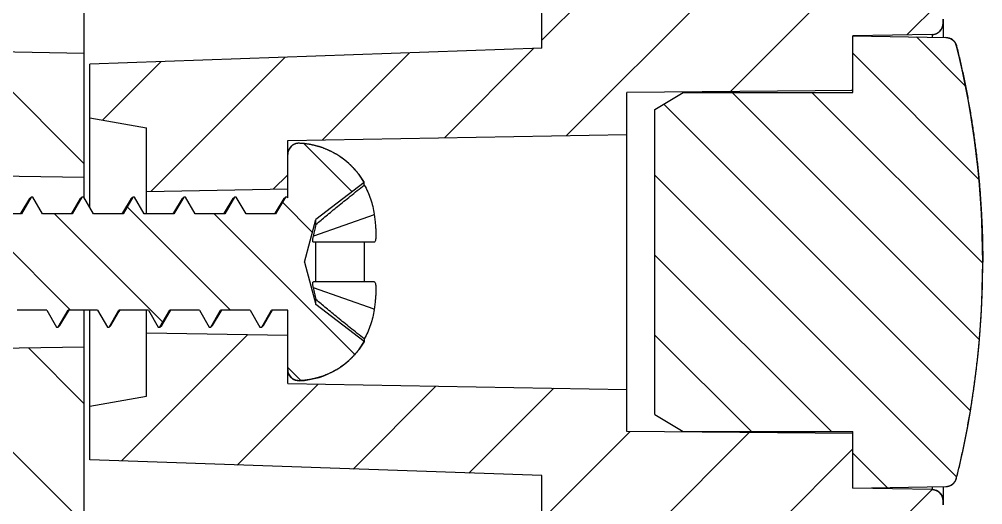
# Model space of a CAD drawing. Header units: millimetres. Extents: x 2741 to 3169, y 1046 to 1343.
# Drawn here: x 2902.69 to 2919.74, y 1170.4 to 1178.99 of the extents above; entities that cross this region are included whole.
import ezdxf

# ---------------------------------------------------------------- set-up
doc = ezdxf.new("R2010")
doc.units = ezdxf.units.MM
pattern_1 = [(315, (2423.8399, 995.9897), (0.7071068, 0.7071068), [])]

msp = doc.modelspace()

# ---------------------------------------------------------------- hatches: boundary and pattern name
at = {"linetype": 'Continuous'}
h = msp.add_hatch(dxfattribs=at)
h.set_pattern_fill('A', color=2, scale=1.5, angle=-45, style=0, pattern_type=0)
h.set_pattern_definition([(315, (2424.1934, 996.3432), (1.06066, 1.06066), [])])
edge = h.paths.add_edge_path()
edge.add_arc((2902.438, 1090.103), 73.011, 91.09873, 98.99047)
edge.add_line((2901.038, 1163.1), (2901.038, 1165.131))
edge.add_line((2899.888, 1165.161), (2901.038, 1165.131))
edge.add_line((2899.888, 1165.161), (2899.888, 1167.206))
edge.add_line((2900.638, 1167.213), (2899.888, 1167.206))
edge.add_line((2900.638, 1171.869), (2900.638, 1167.213))
edge.add_line((2900.638, 1171.869), (2900.938, 1172.177))
edge.add_line((2900.938, 1172.177), (2901.638, 1172.195))
edge.add_line((2901.638, 1173.157), (2901.638, 1172.195))
edge.add_line((2901.638, 1173.157), (2903.838, 1173.195))
edge.add_line((2903.838, 1166.212), (2903.838, 1173.195))
edge.add_line((2902.838, 1166.194), (2903.838, 1166.212))
edge.add_line((2902.838, 1165.042), (2902.838, 1166.194))
edge.add_line((2903.838, 1165.016), (2902.838, 1165.042))
edge.add_line((2903.838, 1163.1), (2903.838, 1165.016))
edge.add_arc((2902.438, 1090.103), 73.011, 81.00952, 88.90127)
edge.add_arc((2913.738, 1161.525), 0.7, 27.6804, 81.0095)
edge.add_arc((2913.915, 1161.618), 0.5, 342.5977, 387.6804)
edge.add_arc((2913.438, 1161.768), 1, 275.9748, 342.5977)
edge.add_arc((2902.438, 1266.87), 106.676, 270, 275.97484)
edge.add_arc((2902.438, 1266.87), 106.676, 264.02516, 270)
edge.add_arc((2891.438, 1161.768), 1, 197.3847, 264.0252)
edge.add_arc((2890.961, 1161.618), 0.5, 152.2812, 197.3848)
edge.add_arc((2891.138, 1161.525), 0.7, 98.9905, 152.2811)
edge = h.paths.add_edge_path()
edge.add_line((2903.838, 1176.195), (2903.838, 1178.39))
edge.add_line((2901.638, 1176.234), (2903.838, 1176.195))
edge.add_line((2901.638, 1177.195), (2901.638, 1176.234))
edge.add_line((2900.938, 1177.214), (2901.638, 1177.195))
edge.add_line((2900.638, 1177.522), (2900.938, 1177.214))
edge.add_line((2900.638, 1178.445), (2900.638, 1177.522))
edge.add_line((2900.638, 1178.445), (2903.838, 1178.39))
edge = h.paths.add_edge_path()
edge.add_line((2903.838, 1316.289), (2903.838, 1314.373))
edge.add_line((2902.838, 1314.347), (2903.838, 1314.373))
edge.add_line((2902.838, 1314.347), (2902.838, 1313.195))
edge.add_line((2903.838, 1313.177), (2902.838, 1313.195))
edge.add_line((2903.838, 1313.177), (2903.838, 1312.204))
edge.add_line((2901.038, 1312.18), (2903.838, 1312.204))
edge.add_line((2901.038, 1313.435), (2901.038, 1312.18))
edge.add_line((2901.038, 1313.435), (2899.888, 1313.475))
edge.add_line((2899.888, 1314.228), (2899.888, 1313.475))
edge.add_line((2901.038, 1314.258), (2899.888, 1314.228))
edge.add_line((2901.038, 1316.289), (2901.038, 1314.258))
edge.add_spline(control_points=[(2891.029, 1317.172), (2894.342, 1316.648), (2897.684, 1316.353), (2901.038, 1316.289)], knot_values=[0, 0, 0, 0, 1, 1, 1, 1], weights=[1, 0.99842, 0.99842, 1], degree=3, periodic=0)
edge.add_spline(control_points=[(2890.518, 1317.539), (2890.623, 1317.339), (2890.806, 1317.208), (2891.029, 1317.172)], knot_values=[0, 0, 0, 0, 1, 1, 1, 1], weights=[1, 0.929096, 0.929096, 1], degree=3, periodic=0)
edge.add_spline(control_points=[(2890.484, 1317.92), (2890.443, 1317.792), (2890.456, 1317.658), (2890.518, 1317.539)], knot_values=[0, 0, 0, 0, 1, 1, 1, 1], weights=[1, 0.94907, 0.94907, 1], degree=3, periodic=0)
edge.add_spline(control_points=[(2891.334, 1318.616), (2890.925, 1318.573), (2890.607, 1318.313), (2890.484, 1317.92)], knot_values=[0, 0, 0, 0, 1, 1, 1, 1], weights=[1, 0.890467, 0.890467, 1], degree=3, periodic=0)
edge.add_spline(control_points=[(2902.438, 1319.195), (2898.728, 1319.195), (2895.023, 1319.002), (2891.334, 1318.616)], knot_values=[0, 0, 0, 0, 1, 1, 1, 1], weights=[1, 0.999094, 0.999094, 1], degree=3, periodic=0)
edge.add_spline(control_points=[(2913.542, 1318.616), (2909.852, 1319.002), (2906.148, 1319.195), (2902.438, 1319.195)], knot_values=[0, 0, 0, 0, 1, 1, 1, 1], weights=[1, 0.999094, 0.999094, 1], degree=3, periodic=0)
edge.add_spline(control_points=[(2914.392, 1317.92), (2914.269, 1318.313), (2913.951, 1318.573), (2913.542, 1318.616)], knot_values=[0, 0, 0, 0, 1, 1, 1, 1], weights=[1, 0.890467, 0.890467, 1], degree=3, periodic=0)
edge.add_spline(control_points=[(2914.358, 1317.539), (2914.42, 1317.658), (2914.432, 1317.792), (2914.392, 1317.92)], knot_values=[0, 0, 0, 0, 1, 1, 1, 1], weights=[1, 0.94907, 0.94907, 1], degree=3, periodic=0)
edge.add_spline(control_points=[(2913.847, 1317.172), (2914.07, 1317.208), (2914.253, 1317.339), (2914.358, 1317.539)], knot_values=[0, 0, 0, 0, 1, 1, 1, 1], weights=[1, 0.929096, 0.929096, 1], degree=3, periodic=0)
edge.add_spline(control_points=[(2903.838, 1316.289), (2907.192, 1316.353), (2910.534, 1316.648), (2913.847, 1317.172)], knot_values=[0, 0, 0, 0, 1, 1, 1, 1], weights=[1, 0.99842, 0.99842, 1], degree=3, periodic=0)
h = msp.add_hatch(dxfattribs=at)
h.set_pattern_fill('DEFAULT__7', color=2, scale=1.5, angle=45, style=0, pattern_type=0)
h.set_pattern_definition([(45, (2422.0721, 996.3432), (-1.06066, 1.06066), [])])
edge = h.paths.add_edge_path()
edge.add_line((2903.938, 1171.195), (2903.938, 1172.145))
edge.add_line((2903.938, 1172.145), (2904.938, 1172.322))
edge.add_line((2904.938, 1172.322), (2904.938, 1173.445))
edge.add_line((2904.938, 1173.445), (2907.438, 1173.402))
edge.add_line((2907.438, 1172.545), (2907.438, 1173.402))
edge.add_line((2907.438, 1172.545), (2913.438, 1172.441))
edge.add_line((2913.438, 1171.695), (2913.438, 1172.441))
edge.add_line((2917.438, 1171.661), (2913.438, 1171.695))
edge.add_line((2917.438, 1170.695), (2917.438, 1171.661))
edge.add_line((2918.841, 1170.671), (2917.438, 1170.695))
edge.add_spline(control_points=[(2918.841, 1170.671), (2918.957, 1170.669), (2919.038, 1170.586), (2919.038, 1170.471)], knot_values=[0, 0, 0, 0, 1, 1, 1, 1], weights=[1, 0.808834, 0.808834, 1], degree=3, periodic=0)
edge.add_line((2919.038, 1170.402), (2919.038, 1170.471))
edge.add_spline(control_points=[(2918.905, 1170.063), (2918.992, 1170.156), (2919.038, 1170.275), (2919.038, 1170.402)], knot_values=[0, 0, 0, 0, 1, 1, 1, 1], weights=[1, 0.954152, 0.954152, 1], degree=3, periodic=0)
edge.add_spline(control_points=[(2918.438, 1168.945), (2918.438, 1169.353), (2918.594, 1169.726), (2918.905, 1170.063)], knot_values=[0, 0, 0, 0, 1, 1, 1, 1], degree=3, periodic=0)
edge.add_line((2918.438, 1168.737), (2918.438, 1168.945))
edge.add_spline(control_points=[(2915.548, 1162.462), (2915.795, 1162.631), (2916.25, 1163.012), (2916.84, 1163.696), (2917.325, 1164.447), (2917.721, 1165.25), (2918.03, 1166.086), (2918.258, 1166.949), (2918.402, 1167.835), (2918.438, 1168.434), (2918.438, 1168.737)], knot_values=[0, 0, 0, 0, 0.125, 0.25, 0.375, 0.5, 0.625, 0.75, 0.875, 1, 1, 1, 1], degree=3, periodic=0)
edge.add_arc((2914.681, 1163.729), 1.535, 259.1539, 304.3861)
edge.add_arc((2903.933, 1107.613), 55.601, 79.1573, 89.4838)
edge.add_arc((2904.438, 1163.711), 0.5, 180, 269.4874)
edge.add_line((2903.938, 1163.711), (2903.938, 1165.114))
edge.add_line((2902.938, 1165.14), (2903.938, 1165.114))
edge.add_line((2902.938, 1165.14), (2902.938, 1166.096))
edge.add_line((2915.447, 1166.315), (2902.938, 1166.096))
edge.add_arc((2915.438, 1166.815), 0.5, 271, 360)
edge.add_line((2915.938, 1166.815), (2915.938, 1169.695))
edge.add_line((2911.938, 1169.905), (2915.938, 1169.695))
edge.add_line((2911.938, 1169.905), (2911.938, 1170.916))
edge.add_line((2911.938, 1170.916), (2903.938, 1171.195))
edge = h.paths.add_edge_path()
edge.add_line((2903.938, 1177.245), (2903.938, 1178.195))
edge.add_line((2911.938, 1178.475), (2903.938, 1178.195))
edge.add_line((2911.938, 1178.475), (2911.938, 1179.486))
edge.add_line((2911.938, 1179.486), (2915.938, 1179.695))
edge.add_line((2915.938, 1179.695), (2915.938, 1186.225))
edge.add_line((2918.438, 1186.225), (2915.938, 1186.225))
edge.add_line((2918.438, 1180.445), (2918.438, 1186.225))
edge.add_spline(control_points=[(2918.905, 1179.328), (2918.594, 1179.665), (2918.438, 1180.038), (2918.438, 1180.445)], knot_values=[0, 0, 0, 0, 1, 1, 1, 1], degree=3, periodic=0)
edge.add_spline(control_points=[(2919.038, 1178.989), (2919.038, 1179.116), (2918.992, 1179.235), (2918.905, 1179.328)], knot_values=[0, 0, 0, 0, 1, 1, 1, 1], weights=[1, 0.95415, 0.95415, 1], degree=3, periodic=0)
edge.add_line((2919.038, 1178.92), (2919.038, 1178.989))
edge.add_spline(control_points=[(2918.841, 1178.72), (2918.957, 1178.722), (2919.038, 1178.804), (2919.038, 1178.92)], knot_values=[0, 0, 0, 0, 1, 1, 1, 1], weights=[1, 0.808834, 0.808834, 1], degree=3, periodic=0)
edge.add_line((2918.841, 1178.72), (2917.438, 1178.695))
edge.add_line((2917.438, 1177.73), (2917.438, 1178.695))
edge.add_line((2917.438, 1177.73), (2913.438, 1177.695))
edge.add_line((2913.438, 1176.95), (2913.438, 1177.695))
edge.add_line((2907.438, 1176.845), (2913.438, 1176.95))
edge.add_line((2907.438, 1175.989), (2907.438, 1176.845))
edge.add_line((2904.938, 1175.945), (2907.438, 1175.989))
edge.add_line((2904.938, 1175.945), (2904.938, 1177.069))
edge.add_line((2903.938, 1177.245), (2904.938, 1177.069))
edge = h.paths.add_edge_path()
edge.add_line((2918.438, 1186.225), (2915.938, 1186.225))
edge.add_line((2918.438, 1186.225), (2915.938, 1186.225))
edge = h.paths.add_edge_path()
edge.add_line((2918.438, 1310.675), (2918.438, 1259.722))
edge.add_line((2918.138, 1259.695), (2918.438, 1259.722))
edge.add_line((2918.138, 1219.695), (2918.138, 1259.695))
edge.add_line((2918.138, 1219.695), (2918.438, 1219.669))
edge.add_line((2918.438, 1219.669), (2918.438, 1186.225))
edge.add_line((2918.438, 1186.225), (2915.938, 1186.225))
edge.add_line((2915.938, 1304.008), (2915.938, 1186.225))
edge.add_line((2915.938, 1304.008), (2910.938, 1304.095))
edge.add_line((2910.938, 1305.195), (2910.938, 1304.095))
edge.add_line((2916.438, 1305.291), (2910.938, 1305.195))
edge.add_line((2916.438, 1307.099), (2916.438, 1305.291))
edge.add_line((2916.438, 1307.099), (2910.938, 1307.195))
edge.add_line((2910.938, 1308.295), (2910.938, 1307.195))
edge.add_line((2915.938, 1308.383), (2910.938, 1308.295))
edge.add_line((2915.938, 1312.575), (2915.938, 1308.383))
edge.add_spline(control_points=[(2915.447, 1313.075), (2915.736, 1313.069), (2915.938, 1312.863), (2915.938, 1312.575)], knot_values=[0, 0, 0, 0, 1, 1, 1, 1], weights=[1, 0.808833, 0.808833, 1], degree=3, periodic=0)
edge.add_line((2902.938, 1313.293), (2915.447, 1313.075))
edge.add_line((2902.938, 1314.249), (2902.938, 1313.293))
edge.add_line((2903.938, 1314.275), (2902.938, 1314.249))
edge.add_line((2903.938, 1315.678), (2903.938, 1314.275))
edge.add_spline(control_points=[(2904.433, 1316.178), (2904.143, 1316.175), (2903.938, 1315.968), (2903.938, 1315.678)], knot_values=[0, 0, 0, 0, 1, 1, 1, 1], weights=[1, 0.806841, 0.806841, 1], degree=3, periodic=0)
edge.add_arc((2903.933, 1371.78), 55.604, 270.5162, 280.8423)
edge.add_spline(control_points=[(2915.545, 1316.929), (2915.203, 1317.162), (2914.798, 1317.246), (2914.392, 1317.168)], knot_values=[0, 0, 0, 0, 1, 1, 1, 1], weights=[1, 0.949085, 0.949085, 1], degree=3, periodic=0)
edge.add_spline(control_points=[(2918.438, 1310.675), (2918.438, 1312.933), (2917.417, 1315.656), (2915.545, 1316.929)], knot_values=[0, 0, 0, 0, 1, 1, 1, 1], degree=3, periodic=0)
h = msp.add_hatch(dxfattribs=at)
h.set_pattern_fill('DEFAULT__5', color=2, angle=-45, style=0, pattern_type=0)
h.set_pattern_definition(pattern_1)
edge = h.paths.add_edge_path()
edge.add_line((2917.438, 1178.695), (2919.085, 1178.667))
edge.add_spline(control_points=[(2919.085, 1178.667), (2919.179, 1178.665), (2919.253, 1178.606), (2919.275, 1178.514)], knot_values=[0, 0, 0, 0, 1, 1, 1, 1], weights=[1, 0.861587, 0.861587, 1], degree=3, periodic=0)
edge.add_spline(control_points=[(2919.275, 1178.514), (2919.583, 1177.263), (2919.738, 1175.984), (2919.738, 1174.695)], knot_values=[0, 0, 0, 0, 1, 1, 1, 1], weights=[1, 0.99516, 0.99516, 1], degree=3, periodic=0)
edge.add_spline(control_points=[(2919.275, 1170.876), (2919.583, 1172.128), (2919.738, 1173.407), (2919.738, 1174.695)], knot_values=[0, 0, 0, 0, 1, 1, 1, 1], weights=[1, 0.99516, 0.99516, 1], degree=3, periodic=0)
edge.add_spline(control_points=[(2919.085, 1170.724), (2919.179, 1170.726), (2919.253, 1170.785), (2919.275, 1170.876)], knot_values=[0, 0, 0, 0, 1, 1, 1, 1], weights=[1, 0.861587, 0.861587, 1], degree=3, periodic=0)
edge.add_line((2917.438, 1170.695), (2919.085, 1170.724))
edge.add_line((2917.438, 1170.695), (2917.438, 1171.695))
edge.add_line((2914.438, 1171.695), (2917.438, 1171.695))
edge.add_line((2913.938, 1171.995), (2914.438, 1171.695))
edge.add_line((2913.938, 1171.995), (2913.938, 1177.395))
edge.add_line((2913.938, 1177.395), (2914.438, 1177.695))
edge.add_line((2914.438, 1177.695), (2917.438, 1177.695))
edge.add_line((2917.438, 1177.695), (2917.438, 1178.695))
h = msp.add_hatch(dxfattribs=at)
h.set_pattern_fill('DEFAULT__6', color=2, angle=-45, style=0, pattern_type=0)
h.set_pattern_definition(pattern_1)
edge = h.paths.add_edge_path()
edge.add_line((2907.438, 1172.795), (2907.438, 1173.845))
edge.add_line((2907.438, 1173.845), (2907.151, 1173.845))
edge.add_line((2906.978, 1173.545), (2907.151, 1173.845))
edge.add_line((2906.948, 1173.545), (2906.978, 1173.545))
edge.add_line((2906.775, 1173.845), (2906.948, 1173.545))
edge.add_line((2906.775, 1173.845), (2906.251, 1173.845))
edge.add_line((2906.078, 1173.545), (2906.251, 1173.845))
edge.add_line((2906.048, 1173.545), (2906.078, 1173.545))
edge.add_line((2905.875, 1173.845), (2906.048, 1173.545))
edge.add_line((2905.875, 1173.845), (2905.351, 1173.845))
edge.add_line((2905.178, 1173.545), (2905.351, 1173.845))
edge.add_line((2905.148, 1173.545), (2905.178, 1173.545))
edge.add_line((2904.975, 1173.845), (2905.148, 1173.545))
edge.add_line((2904.975, 1173.845), (2904.451, 1173.845))
edge.add_line((2904.278, 1173.545), (2904.451, 1173.845))
edge.add_line((2904.248, 1173.545), (2904.278, 1173.545))
edge.add_line((2904.075, 1173.845), (2904.248, 1173.545))
edge.add_line((2904.075, 1173.845), (2903.551, 1173.845))
edge.add_line((2903.378, 1173.545), (2903.551, 1173.845))
edge.add_line((2903.348, 1173.545), (2903.378, 1173.545))
edge.add_line((2903.175, 1173.845), (2903.348, 1173.545))
edge.add_line((2903.175, 1173.845), (2902.651, 1173.845))
edge.add_line((2902.478, 1173.545), (2902.651, 1173.845))
edge.add_line((2902.448, 1173.545), (2902.478, 1173.545))
edge.add_line((2902.275, 1173.845), (2902.448, 1173.545))
edge.add_line((2902.275, 1173.845), (2901.751, 1173.845))
edge.add_line((2901.578, 1173.545), (2901.751, 1173.845))
edge.add_line((2901.548, 1173.545), (2901.578, 1173.545))
edge.add_line((2901.375, 1173.845), (2901.548, 1173.545))
edge.add_line((2901.375, 1173.845), (2900.851, 1173.845))
edge.add_line((2900.678, 1173.545), (2900.851, 1173.845))
edge.add_line((2900.648, 1173.545), (2900.678, 1173.545))
edge.add_line((2900.475, 1173.845), (2900.648, 1173.545))
edge.add_line((2900.475, 1173.845), (2899.951, 1173.845))
edge.add_line((2899.778, 1173.545), (2899.951, 1173.845))
edge.add_line((2899.748, 1173.545), (2899.778, 1173.545))
edge.add_line((2899.575, 1173.845), (2899.748, 1173.545))
edge.add_line((2899.575, 1173.845), (2899.051, 1173.845))
edge.add_line((2898.878, 1173.545), (2899.051, 1173.845))
edge.add_line((2898.848, 1173.545), (2898.878, 1173.545))
edge.add_line((2898.675, 1173.845), (2898.848, 1173.545))
edge.add_line((2898.675, 1173.845), (2898.125, 1173.845))
edge.add_line((2897.978, 1173.59), (2898.125, 1173.845))
edge.add_line((2897.948, 1173.59), (2897.978, 1173.59))
edge.add_line((2897.792, 1173.86), (2897.948, 1173.59))
edge.add_spline(control_points=[(2897.792, 1173.86), (2897.571, 1173.882), (2897.354, 1173.928), (2897.143, 1173.998)], knot_values=[0, 0, 0, 0, 1, 1, 1, 1], weights=[1, 0.995912, 0.995912, 1], degree=3, periodic=0)
edge.add_line((2897.078, 1173.885), (2897.143, 1173.998))
edge.add_line((2897.048, 1173.885), (2897.078, 1173.885))
edge.add_line((2896.939, 1174.074), (2897.048, 1173.885))
edge.add_line((2896.939, 1174.074), (2896.239, 1174.364))
edge.add_line((2896.178, 1174.257), (2896.239, 1174.364))
edge.add_line((2896.148, 1174.257), (2896.178, 1174.257))
edge.add_line((2896.039, 1174.447), (2896.148, 1174.257))
edge.add_line((2896.039, 1174.447), (2895.438, 1174.695))
edge.add_line((2896.489, 1175.131), (2895.438, 1174.695))
edge.add_line((2896.598, 1175.32), (2896.489, 1175.131))
edge.add_line((2896.628, 1175.32), (2896.598, 1175.32))
edge.add_line((2896.689, 1175.214), (2896.628, 1175.32))
edge.add_line((2896.939, 1175.317), (2896.689, 1175.214))
edge.add_spline(control_points=[(2897.366, 1175.458), (2897.22, 1175.422), (2897.078, 1175.375), (2896.939, 1175.317)], knot_values=[0, 0, 0, 0, 1, 1, 1, 1], weights=[1, 0.998122, 0.998122, 1], degree=3, periodic=0)
edge.add_line((2897.498, 1175.686), (2897.366, 1175.458))
edge.add_line((2897.528, 1175.686), (2897.498, 1175.686))
edge.add_line((2897.629, 1175.51), (2897.528, 1175.686))
edge.add_spline(control_points=[(2898.087, 1175.545), (2897.934, 1175.545), (2897.781, 1175.534), (2897.629, 1175.51)], knot_values=[0, 0, 0, 0, 1, 1, 1, 1], weights=[1, 0.998047, 0.998047, 1], degree=3, periodic=0)
edge.add_line((2898.225, 1175.545), (2898.087, 1175.545))
edge.add_line((2898.398, 1175.845), (2898.225, 1175.545))
edge.add_line((2898.428, 1175.845), (2898.398, 1175.845))
edge.add_line((2898.601, 1175.545), (2898.428, 1175.845))
edge.add_line((2899.125, 1175.545), (2898.601, 1175.545))
edge.add_line((2899.298, 1175.845), (2899.125, 1175.545))
edge.add_line((2899.328, 1175.845), (2899.298, 1175.845))
edge.add_line((2899.501, 1175.545), (2899.328, 1175.845))
edge.add_line((2900.025, 1175.545), (2899.501, 1175.545))
edge.add_line((2900.198, 1175.845), (2900.025, 1175.545))
edge.add_line((2900.228, 1175.845), (2900.198, 1175.845))
edge.add_line((2900.401, 1175.545), (2900.228, 1175.845))
edge.add_line((2900.925, 1175.545), (2900.401, 1175.545))
edge.add_line((2901.098, 1175.845), (2900.925, 1175.545))
edge.add_line((2901.128, 1175.845), (2901.098, 1175.845))
edge.add_line((2901.301, 1175.545), (2901.128, 1175.845))
edge.add_line((2901.825, 1175.545), (2901.301, 1175.545))
edge.add_line((2901.998, 1175.845), (2901.825, 1175.545))
edge.add_line((2902.028, 1175.845), (2901.998, 1175.845))
edge.add_line((2902.201, 1175.545), (2902.028, 1175.845))
edge.add_line((2902.725, 1175.545), (2902.201, 1175.545))
edge.add_line((2902.898, 1175.845), (2902.725, 1175.545))
edge.add_line((2902.928, 1175.845), (2902.898, 1175.845))
edge.add_line((2903.101, 1175.545), (2902.928, 1175.845))
edge.add_line((2903.625, 1175.545), (2903.101, 1175.545))
edge.add_line((2903.798, 1175.845), (2903.625, 1175.545))
edge.add_line((2903.828, 1175.845), (2903.798, 1175.845))
edge.add_line((2904.001, 1175.545), (2903.828, 1175.845))
edge.add_line((2904.525, 1175.545), (2904.001, 1175.545))
edge.add_line((2904.698, 1175.845), (2904.525, 1175.545))
edge.add_line((2904.728, 1175.845), (2904.698, 1175.845))
edge.add_line((2904.901, 1175.545), (2904.728, 1175.845))
edge.add_line((2905.425, 1175.545), (2904.901, 1175.545))
edge.add_line((2905.598, 1175.845), (2905.425, 1175.545))
edge.add_line((2905.628, 1175.845), (2905.598, 1175.845))
edge.add_line((2905.801, 1175.545), (2905.628, 1175.845))
edge.add_line((2906.325, 1175.545), (2905.801, 1175.545))
edge.add_line((2906.498, 1175.845), (2906.325, 1175.545))
edge.add_line((2906.528, 1175.845), (2906.498, 1175.845))
edge.add_line((2906.701, 1175.545), (2906.528, 1175.845))
edge.add_line((2907.225, 1175.545), (2906.701, 1175.545))
edge.add_line((2907.398, 1175.845), (2907.225, 1175.545))
edge.add_line((2907.428, 1175.845), (2907.398, 1175.845))
edge.add_line((2907.438, 1175.828), (2907.428, 1175.845))
edge.add_line((2907.438, 1175.828), (2907.438, 1176.596))
edge.add_spline(control_points=[(2907.647, 1176.795), (2907.526, 1176.801), (2907.438, 1176.717), (2907.438, 1176.596)], knot_values=[0, 0, 0, 0, 1, 1, 1, 1], weights=[1, 0.794051, 0.794051, 1], degree=3, periodic=0)
edge.add_spline(control_points=[(2908.794, 1176.101), (2908.549, 1176.522), (2908.133, 1176.774), (2907.647, 1176.795)], knot_values=[0, 0, 0, 0, 1, 1, 1, 1], weights=[1, 0.918625, 0.918625, 1], degree=3, periodic=0)
edge.add_line((2908.794, 1176.101), (2907.939, 1175.445))
edge.add_line((2907.738, 1174.695), (2907.939, 1175.445))
edge.add_line((2907.738, 1174.695), (2907.939, 1173.945))
edge.add_line((2908.794, 1173.289), (2907.939, 1173.945))
edge.add_spline(control_points=[(2908.794, 1173.289), (2908.549, 1172.869), (2908.133, 1172.617), (2907.647, 1172.595)], knot_values=[0, 0, 0, 0, 1, 1, 1, 1], weights=[1, 0.918625, 0.918625, 1], degree=3, periodic=0)
edge.add_spline(control_points=[(2907.647, 1172.595), (2907.526, 1172.59), (2907.438, 1172.674), (2907.438, 1172.795)], knot_values=[0, 0, 0, 0, 1, 1, 1, 1], weights=[1, 0.794051, 0.794051, 1], degree=3, periodic=0)

# ---------------------------------------------------------------- linework, layer by layer
at = {"color": 7, "linetype": 'Continuous'}
for p, q in [((2903.838, 1175.828), (2903.838, 1313.177)), ((2911.938, 1178.475), (2911.938, 1179.486)), ((2911.938, 1178.475), (2911.938, 1179.486)), ((2919.038, 1178.989), (2919.038, 1178.667)), ((2919.038, 1178.92), (2919.038, 1178.989)), ((2918.841, 1178.72), (2917.438, 1178.695)), ((2918.841, 1178.72), (2917.438, 1178.695)), ((2917.438, 1177.695), (2917.438, 1178.695)), ((2917.438, 1178.695), (2919.085, 1178.667)), ((2917.438, 1177.73), (2917.438, 1178.695)), ((2917.438, 1177.695), (2917.438, 1178.695)), ((2917.438, 1178.695), (2919.085, 1178.667)), ((2918.841, 1178.72), (2918.841, 1178.671)), ((2900.638, 1178.445), (2903.838, 1178.39)), ((2900.638, 1178.445), (2903.838, 1178.39)), ((2903.838, 1176.195), (2903.838, 1178.39)), ((2911.938, 1178.475), (2903.938, 1178.195)), ((2911.938, 1178.475), (2903.938, 1178.195)), ((2903.938, 1175.655), (2903.938, 1178.195)), ((2903.938, 1177.245), (2903.938, 1178.195)), ((2917.438, 1177.73), (2913.438, 1177.695)), ((2917.438, 1177.73), (2913.438, 1177.695)), ((2913.438, 1171.695), (2913.438, 1177.695)), ((2913.438, 1176.95), (2913.438, 1177.695)), ((2913.938, 1177.395), (2914.438, 1177.695)), ((2913.938, 1177.395), (2914.438, 1177.695)), ((2914.438, 1177.695), (2917.438, 1177.695)), ((2914.438, 1177.695), (2917.438, 1177.695)), ((2913.938, 1171.995), (2913.938, 1177.395)), ((2913.938, 1171.995), (2913.938, 1177.395)), ((2903.938, 1177.245), (2904.938, 1177.069)), ((2903.938, 1177.245), (2904.938, 1177.069)), ((2904.938, 1175.545), (2904.938, 1177.069)), ((2904.938, 1175.945), (2904.938, 1177.069)), ((2907.438, 1176.845), (2913.438, 1176.95)), ((2907.438, 1176.845), (2913.438, 1176.95)), ((2907.438, 1175.828), (2907.438, 1176.845)), ((2907.438, 1175.989), (2907.438, 1176.845)), ((2907.438, 1175.828), (2907.438, 1176.596)), ((2901.638, 1176.234), (2903.838, 1176.195)), ((2901.638, 1176.234), (2903.838, 1176.195)), ((2904.938, 1175.945), (2907.438, 1175.989)), ((2904.938, 1175.945), (2907.438, 1175.989)), ((2908.794, 1176.101), (2907.939, 1175.445)), ((2908.794, 1176.101), (2907.939, 1175.445)), ((2908.794, 1176.057), (2908.794, 1176.101)), ((2902.898, 1175.845), (2902.725, 1175.545)), ((2902.898, 1175.845), (2902.725, 1175.545)), ((2902.868, 1175.82), (2902.734, 1175.595)), ((2902.868, 1175.82), (2902.898, 1175.845)), ((2902.928, 1175.845), (2902.898, 1175.845)), ((2902.928, 1175.845), (2902.898, 1175.845)), ((2903.101, 1175.545), (2902.928, 1175.845)), ((2903.101, 1175.545), (2902.928, 1175.845)), ((2903.798, 1175.845), (2903.625, 1175.545)), ((2903.798, 1175.845), (2903.625, 1175.545)), ((2903.768, 1175.82), (2903.634, 1175.595)), ((2903.768, 1175.82), (2903.798, 1175.845)), ((2903.828, 1175.845), (2903.798, 1175.845)), ((2903.828, 1175.845), (2903.798, 1175.845)), ((2904.001, 1175.545), (2903.828, 1175.845)), ((2904.001, 1175.545), (2903.828, 1175.845)), ((2904.698, 1175.845), (2904.525, 1175.545)), ((2904.698, 1175.845), (2904.525, 1175.545)), ((2904.668, 1175.82), (2904.534, 1175.595)), ((2904.728, 1175.845), (2904.698, 1175.845)), ((2904.728, 1175.845), (2904.698, 1175.845)), ((2904.901, 1175.545), (2904.728, 1175.845)), ((2904.901, 1175.545), (2904.728, 1175.845)), ((2905.598, 1175.845), (2905.425, 1175.545)), ((2905.598, 1175.845), (2905.425, 1175.545)), ((2905.568, 1175.82), (2905.434, 1175.595)), ((2905.568, 1175.82), (2905.598, 1175.845)), ((2905.628, 1175.845), (2905.598, 1175.845)), ((2905.628, 1175.845), (2905.598, 1175.845)), ((2905.801, 1175.545), (2905.628, 1175.845)), ((2905.801, 1175.545), (2905.628, 1175.845)), ((2906.498, 1175.845), (2906.325, 1175.545)), ((2906.498, 1175.845), (2906.325, 1175.545)), ((2906.468, 1175.82), (2906.334, 1175.595)), ((2906.468, 1175.82), (2906.498, 1175.845)), ((2906.528, 1175.845), (2906.498, 1175.845)), ((2906.528, 1175.845), (2906.498, 1175.845)), ((2906.701, 1175.545), (2906.528, 1175.845)), ((2906.701, 1175.545), (2906.528, 1175.845)), ((2907.398, 1175.845), (2907.225, 1175.545)), ((2907.398, 1175.845), (2907.225, 1175.545)), ((2907.368, 1175.82), (2907.234, 1175.595)), ((2907.368, 1175.82), (2907.398, 1175.845)), ((2907.428, 1175.845), (2907.398, 1175.845)), ((2907.428, 1175.845), (2907.398, 1175.845)), ((2907.438, 1175.828), (2907.428, 1175.845)), ((2907.438, 1175.828), (2907.428, 1175.845)), ((2902.725, 1175.545), (2902.201, 1175.545)), ((2902.725, 1175.545), (2902.201, 1175.545)), ((2902.734, 1175.595), (2902.704, 1175.545)), ((2903.625, 1175.545), (2903.101, 1175.545)), ((2903.625, 1175.545), (2903.101, 1175.545)), ((2903.634, 1175.595), (2903.604, 1175.545)), ((2904.525, 1175.545), (2904.001, 1175.545)), ((2904.525, 1175.545), (2904.001, 1175.545)), ((2904.534, 1175.595), (2904.504, 1175.545)), ((2905.425, 1175.545), (2904.901, 1175.545)), ((2905.425, 1175.545), (2904.901, 1175.545)), ((2905.434, 1175.595), (2905.404, 1175.545)), ((2906.325, 1175.545), (2905.801, 1175.545)), ((2906.325, 1175.545), (2905.801, 1175.545)), ((2906.334, 1175.595), (2906.304, 1175.545)), ((2907.225, 1175.545), (2906.701, 1175.545)), ((2907.225, 1175.545), (2906.701, 1175.545)), ((2907.234, 1175.595), (2907.204, 1175.545)), ((2907.738, 1174.695), (2907.939, 1175.445)), ((2907.738, 1174.695), (2907.939, 1175.445)), ((2908.97, 1175.529), (2907.892, 1175.153)), ((2907.939, 1175.359), (2907.939, 1175.445)), ((2908.97, 1175.045), (2907.892, 1175.045)), ((2907.939, 1174.345), (2907.939, 1175.045)), ((2908.794, 1175.045), (2908.794, 1174.345)), ((2907.738, 1174.695), (2907.939, 1173.945)), ((2907.738, 1174.695), (2907.939, 1173.945)), ((2908.97, 1174.345), (2907.892, 1174.345)), ((2908.97, 1173.862), (2907.892, 1174.238)), ((2907.939, 1173.945), (2907.939, 1174.032)), ((2908.794, 1173.289), (2907.939, 1173.945)), ((2908.794, 1173.289), (2907.939, 1173.945)), ((2903.175, 1173.845), (2902.651, 1173.845)), ((2903.175, 1173.845), (2902.651, 1173.845)), ((2903.175, 1173.845), (2903.348, 1173.545)), ((2903.175, 1173.845), (2903.348, 1173.545)), ((2903.378, 1173.545), (2903.551, 1173.845)), ((2903.378, 1173.545), (2903.551, 1173.845)), ((2903.408, 1173.571), (2903.541, 1173.794)), ((2903.541, 1173.794), (2903.571, 1173.845)), ((2904.075, 1173.845), (2903.551, 1173.845)), ((2904.075, 1173.845), (2903.551, 1173.845)), ((2903.838, 1166.212), (2903.838, 1173.845)), ((2903.938, 1171.195), (2903.938, 1173.845)), ((2904.075, 1173.845), (2904.248, 1173.545)), ((2904.075, 1173.845), (2904.248, 1173.545)), ((2904.278, 1173.545), (2904.451, 1173.845)), ((2904.278, 1173.545), (2904.451, 1173.845)), ((2904.308, 1173.571), (2904.441, 1173.794)), ((2904.441, 1173.794), (2904.471, 1173.845)), ((2904.975, 1173.845), (2904.451, 1173.845)), ((2904.975, 1173.845), (2904.451, 1173.845)), ((2904.938, 1172.322), (2904.938, 1173.845)), ((2904.975, 1173.845), (2905.148, 1173.545)), ((2904.975, 1173.845), (2905.148, 1173.545)), ((2905.178, 1173.545), (2905.351, 1173.845)), ((2905.178, 1173.545), (2905.351, 1173.845)), ((2905.208, 1173.571), (2905.341, 1173.794)), ((2905.341, 1173.794), (2905.371, 1173.845)), ((2905.875, 1173.845), (2905.351, 1173.845)), ((2905.875, 1173.845), (2905.351, 1173.845)), ((2905.875, 1173.845), (2906.048, 1173.545)), ((2905.875, 1173.845), (2906.048, 1173.545)), ((2906.078, 1173.545), (2906.251, 1173.845)), ((2906.078, 1173.545), (2906.251, 1173.845)), ((2906.108, 1173.571), (2906.241, 1173.794)), ((2906.241, 1173.794), (2906.271, 1173.845)), ((2906.775, 1173.845), (2906.251, 1173.845)), ((2906.775, 1173.845), (2906.251, 1173.845)), ((2906.775, 1173.845), (2906.948, 1173.545)), ((2906.775, 1173.845), (2906.948, 1173.545)), ((2906.978, 1173.545), (2907.151, 1173.845)), ((2906.978, 1173.545), (2907.151, 1173.845)), ((2907.008, 1173.571), (2907.141, 1173.794)), ((2907.141, 1173.794), (2907.171, 1173.845)), ((2907.438, 1173.845), (2907.151, 1173.845)), ((2907.438, 1173.845), (2907.151, 1173.845)), ((2907.438, 1172.545), (2907.438, 1173.845)), ((2907.438, 1172.795), (2907.438, 1173.845)), ((2903.378, 1173.545), (2903.408, 1173.571)), ((2905.178, 1173.545), (2905.208, 1173.571)), ((2906.078, 1173.545), (2906.108, 1173.571)), ((2906.978, 1173.545), (2907.008, 1173.571)), ((2903.348, 1173.545), (2903.378, 1173.545)), ((2903.348, 1173.545), (2903.378, 1173.545)), ((2904.248, 1173.545), (2904.278, 1173.545)), ((2904.248, 1173.545), (2904.278, 1173.545)), ((2904.938, 1173.445), (2907.438, 1173.402)), ((2904.938, 1173.445), (2907.438, 1173.402)), ((2904.938, 1172.322), (2904.938, 1173.445)), ((2905.148, 1173.545), (2905.178, 1173.545)), ((2905.148, 1173.545), (2905.178, 1173.545)), ((2906.048, 1173.545), (2906.078, 1173.545)), ((2906.048, 1173.545), (2906.078, 1173.545)), ((2906.948, 1173.545), (2906.978, 1173.545)), ((2906.948, 1173.545), (2906.978, 1173.545)), ((2907.438, 1172.545), (2907.438, 1173.402)), ((2908.794, 1173.334), (2908.794, 1173.289)), ((2901.638, 1173.157), (2903.838, 1173.195)), ((2901.638, 1173.157), (2903.838, 1173.195)), ((2903.838, 1166.212), (2903.838, 1173.195)), ((2907.438, 1172.545), (2913.438, 1172.441)), ((2907.438, 1172.545), (2913.438, 1172.441)), ((2913.438, 1171.695), (2913.438, 1172.441)), ((2903.938, 1172.145), (2904.938, 1172.322)), ((2903.938, 1172.145), (2904.938, 1172.322)), ((2903.938, 1171.195), (2903.938, 1172.145)), ((2913.938, 1171.995), (2914.438, 1171.695)), ((2913.938, 1171.995), (2914.438, 1171.695)), ((2917.438, 1171.661), (2913.438, 1171.695)), ((2917.438, 1171.661), (2913.438, 1171.695)), ((2914.438, 1171.695), (2917.438, 1171.695)), ((2914.438, 1171.695), (2917.438, 1171.695)), ((2917.438, 1170.695), (2917.438, 1171.695)), ((2917.438, 1170.695), (2917.438, 1171.695)), ((2917.438, 1170.695), (2917.438, 1171.661)), ((2911.938, 1170.916), (2903.938, 1171.195)), ((2911.938, 1170.916), (2903.938, 1171.195)), ((2911.938, 1169.905), (2911.938, 1170.916)), ((2911.938, 1169.905), (2911.938, 1170.916)), ((2917.438, 1170.695), (2919.085, 1170.724)), ((2917.438, 1170.695), (2919.085, 1170.724)), ((2918.841, 1170.671), (2917.438, 1170.695)), ((2918.841, 1170.671), (2917.438, 1170.695)), ((2918.841, 1170.72), (2918.841, 1170.671)), ((2919.038, 1170.724), (2919.038, 1170.402)), ((2919.038, 1170.402), (2919.038, 1170.471))]:
    msp.add_line(p, q, dxfattribs=at)
for centre, radius, start, end in [((2918.838, 1178.92), 0.2, 271, 360), ((2919.081, 1178.467), 0.2, 13.8171, 89), ((2903.747, 1174.695), 15.991, 346.1829, 13.8171), ((2907.638, 1176.596), 0.2, 87.4309, 180), ((2907.584, 1175.397), 1.4, 30.2199, 87.4309), ((2903.038, 1174.695), 5.99, 7.9965, 8.1127), ((2903.038, 1174.695), 5.99, 351.8873, 352.0035), ((2907.584, 1173.994), 1.4, 272.5691, 329.7801), ((2907.638, 1172.795), 0.2, 180, 272.5691), ((2919.081, 1170.924), 0.2, 271, 346.1829), ((2918.838, 1170.471), 0.2, 0, 89)]:
    msp.add_arc(centre, radius, start, end, dxfattribs=at)
for points, start_tangent, end_tangent in [([(2918.841, 1178.72), (2918.846, 1178.72), (2918.85, 1178.72), (2918.855, 1178.721), (2918.859, 1178.721), (2918.864, 1178.722), (2918.868, 1178.722), (2918.873, 1178.723), (2918.877, 1178.724), (2918.882, 1178.725), (2918.887, 1178.726), (2918.891, 1178.727), (2918.896, 1178.728), (2918.9, 1178.73), (2918.905, 1178.731), (2918.91, 1178.733), (2918.914, 1178.735), (2918.919, 1178.737), (2918.923, 1178.739), (2918.928, 1178.741), (2918.932, 1178.743), (2918.936, 1178.746), (2918.941, 1178.748), (2918.945, 1178.751), (2918.949, 1178.754), (2918.953, 1178.757), (2918.958, 1178.76), (2918.962, 1178.763), (2918.966, 1178.766), (2918.969, 1178.769), (2918.973, 1178.773), (2918.977, 1178.776), (2918.981, 1178.78), (2918.984, 1178.783), (2918.988, 1178.787), (2918.991, 1178.791), (2918.994, 1178.795), (2918.997, 1178.799), (2919, 1178.803), (2919.003, 1178.807), (2919.006, 1178.811), (2919.009, 1178.816), (2919.011, 1178.82), (2919.014, 1178.824), (2919.016, 1178.829), (2919.018, 1178.833), (2919.02, 1178.838), (2919.022, 1178.842), (2919.024, 1178.847), (2919.026, 1178.852), (2919.028, 1178.856), (2919.029, 1178.861), (2919.03, 1178.865), (2919.032, 1178.87), (2919.033, 1178.875), (2919.034, 1178.879), (2919.035, 1178.884), (2919.035, 1178.888), (2919.036, 1178.893), (2919.037, 1178.898), (2919.037, 1178.902), (2919.038, 1178.907), (2919.038, 1178.911), (2919.038, 1178.915), (2919.038, 1178.92)], (0.999848, 0.017452), (0, 1)), ([(2919.085, 1178.667), (2919.088, 1178.667), (2919.092, 1178.666), (2919.096, 1178.666), (2919.1, 1178.666), (2919.104, 1178.665), (2919.108, 1178.665), (2919.112, 1178.664), (2919.116, 1178.664), (2919.12, 1178.663), (2919.123, 1178.662), (2919.127, 1178.661), (2919.131, 1178.66), (2919.135, 1178.659), (2919.139, 1178.658), (2919.143, 1178.657), (2919.147, 1178.656), (2919.151, 1178.654), (2919.155, 1178.653), (2919.159, 1178.651), (2919.163, 1178.649), (2919.166, 1178.648), (2919.17, 1178.646), (2919.174, 1178.644), (2919.178, 1178.642), (2919.181, 1178.64), (2919.185, 1178.638), (2919.188, 1178.635), (2919.192, 1178.633), (2919.196, 1178.631), (2919.199, 1178.628), (2919.202, 1178.626), (2919.206, 1178.623), (2919.209, 1178.62), (2919.212, 1178.618), (2919.215, 1178.615), (2919.219, 1178.612), (2919.222, 1178.609), (2919.225, 1178.606), (2919.228, 1178.603), (2919.23, 1178.6), (2919.233, 1178.597), (2919.236, 1178.593), (2919.238, 1178.59), (2919.241, 1178.587), (2919.244, 1178.583), (2919.246, 1178.58), (2919.248, 1178.576), (2919.25, 1178.573), (2919.253, 1178.569), (2919.255, 1178.566), (2919.257, 1178.562), (2919.259, 1178.559), (2919.26, 1178.555), (2919.262, 1178.551), (2919.264, 1178.548), (2919.265, 1178.544), (2919.267, 1178.54), (2919.268, 1178.537), (2919.27, 1178.533), (2919.271, 1178.529), (2919.272, 1178.526), (2919.273, 1178.522), (2919.274, 1178.518), (2919.275, 1178.514)], (0.999848, -0.017452), (0.238823, -0.971063)), ([(2919.275, 1178.514), (2919.304, 1178.398), (2919.331, 1178.28), (2919.357, 1178.163), (2919.383, 1178.045), (2919.408, 1177.928), (2919.432, 1177.81), (2919.455, 1177.691), (2919.477, 1177.573), (2919.498, 1177.454), (2919.519, 1177.335), (2919.538, 1177.216), (2919.557, 1177.097), (2919.574, 1176.978), (2919.591, 1176.858), (2919.607, 1176.739), (2919.622, 1176.619), (2919.636, 1176.499), (2919.649, 1176.379), (2919.661, 1176.259), (2919.673, 1176.139), (2919.683, 1176.019), (2919.693, 1175.899), (2919.701, 1175.778), (2919.709, 1175.658), (2919.716, 1175.538), (2919.722, 1175.417), (2919.727, 1175.297), (2919.731, 1175.177), (2919.734, 1175.056), (2919.736, 1174.936), (2919.738, 1174.816), (2919.738, 1174.695)], (0.238823, -0.971063), (0, -1)), ([(2907.647, 1176.795), (2907.642, 1176.796), (2907.638, 1176.796), (2907.633, 1176.796), (2907.629, 1176.795), (2907.624, 1176.795), (2907.619, 1176.795), (2907.614, 1176.794), (2907.61, 1176.794), (2907.605, 1176.793), (2907.6, 1176.792), (2907.595, 1176.791), (2907.59, 1176.79), (2907.585, 1176.789), (2907.581, 1176.787), (2907.576, 1176.786), (2907.571, 1176.784), (2907.566, 1176.782), (2907.561, 1176.78), (2907.557, 1176.778), (2907.552, 1176.776), (2907.547, 1176.774), (2907.543, 1176.771), (2907.538, 1176.769), (2907.533, 1176.766), (2907.529, 1176.763), (2907.525, 1176.76), (2907.52, 1176.757), (2907.516, 1176.754), (2907.512, 1176.751), (2907.508, 1176.747), (2907.504, 1176.744), (2907.5, 1176.74), (2907.496, 1176.736), (2907.492, 1176.733), (2907.489, 1176.729), (2907.485, 1176.725), (2907.482, 1176.721), (2907.478, 1176.716), (2907.475, 1176.712), (2907.472, 1176.708), (2907.469, 1176.703), (2907.467, 1176.699), (2907.464, 1176.694), (2907.461, 1176.69), (2907.459, 1176.685), (2907.457, 1176.68), (2907.455, 1176.676), (2907.453, 1176.671), (2907.451, 1176.666), (2907.449, 1176.662), (2907.448, 1176.657), (2907.446, 1176.652), (2907.445, 1176.647), (2907.444, 1176.642), (2907.442, 1176.638), (2907.441, 1176.633), (2907.441, 1176.628), (2907.44, 1176.623), (2907.439, 1176.619), (2907.439, 1176.614), (2907.438, 1176.609), (2907.438, 1176.605), (2907.438, 1176.6), (2907.438, 1176.596)], (-0.998995, 0.044825), (0, -1)), ([(2908.794, 1176.101), (2908.783, 1176.12), (2908.772, 1176.137), (2908.761, 1176.155), (2908.749, 1176.173), (2908.737, 1176.191), (2908.725, 1176.208), (2908.713, 1176.226), (2908.7, 1176.243), (2908.687, 1176.26), (2908.673, 1176.277), (2908.659, 1176.294), (2908.645, 1176.31), (2908.631, 1176.327), (2908.616, 1176.343), (2908.601, 1176.359), (2908.586, 1176.375), (2908.571, 1176.39), (2908.555, 1176.406), (2908.539, 1176.421), (2908.523, 1176.436), (2908.506, 1176.45), (2908.489, 1176.465), (2908.472, 1176.479), (2908.455, 1176.493), (2908.438, 1176.507), (2908.42, 1176.52), (2908.402, 1176.533), (2908.384, 1176.546), (2908.365, 1176.559), (2908.347, 1176.571), (2908.328, 1176.583), (2908.309, 1176.595), (2908.29, 1176.606), (2908.27, 1176.617), (2908.251, 1176.628), (2908.231, 1176.638), (2908.211, 1176.649), (2908.191, 1176.658), (2908.171, 1176.668), (2908.151, 1176.677), (2908.131, 1176.686), (2908.11, 1176.694), (2908.089, 1176.702), (2908.069, 1176.71), (2908.048, 1176.718), (2908.027, 1176.725), (2908.006, 1176.732), (2907.985, 1176.738), (2907.964, 1176.744), (2907.943, 1176.75), (2907.922, 1176.755), (2907.901, 1176.761), (2907.88, 1176.765), (2907.858, 1176.77), (2907.837, 1176.774), (2907.816, 1176.778), (2907.795, 1176.781), (2907.773, 1176.784), (2907.752, 1176.787), (2907.731, 1176.789), (2907.71, 1176.791), (2907.689, 1176.793), (2907.668, 1176.794), (2907.647, 1176.795)], (-0.50332, 0.8641), (-0.998995, 0.044825)), ([(2907.939, 1175.359), (2908.118, 1175.511), (2908.321, 1175.678), (2908.546, 1175.86), (2908.794, 1176.057)], (0.755343, 0.655329), (0.783818, 0.620991)), ([(2908.794, 1176.057), (2908.854, 1175.939), (2908.904, 1175.811), (2908.942, 1175.676), (2908.968, 1175.541)], (0.491349, -0.870963), (0.141121, -0.989992)), ([(2904.667, 1175.82), (2904.672, 1175.827), (2904.698, 1175.845)], (0.532863, 0.846201), (1, 0)), ([(2908.97, 1175.529), (2908.981, 1175.435), (2908.99, 1175.353), (2908.995, 1175.28), (2908.997, 1175.216), (2908.997, 1175.159), (2908.995, 1175.113), (2908.99, 1175.078), (2908.981, 1175.054), (2908.97, 1175.045)], (0.139113, -0.990277), (-1, 0)), ([(2907.939, 1175.359), (2907.914, 1175.252), (2907.892, 1175.153)], (-0.230596, -0.973049), (-0.208166, -0.978094)), ([(2907.892, 1175.045), (2907.888, 1175.047), (2907.885, 1175.052), (2907.883, 1175.062), (2907.882, 1175.075), (2907.883, 1175.092), (2907.885, 1175.111), (2907.888, 1175.132), (2907.892, 1175.153)], (-1, 0), (0.208166, 0.978094)), ([(2919.275, 1170.876), (2919.304, 1170.993), (2919.331, 1171.11), (2919.357, 1171.228), (2919.383, 1171.345), (2919.408, 1171.463), (2919.432, 1171.581), (2919.455, 1171.7), (2919.477, 1171.818), (2919.498, 1171.937), (2919.519, 1172.056), (2919.538, 1172.175), (2919.557, 1172.294), (2919.574, 1172.413), (2919.591, 1172.533), (2919.607, 1172.652), (2919.622, 1172.772), (2919.636, 1172.892), (2919.649, 1173.012), (2919.661, 1173.132), (2919.673, 1173.252), (2919.683, 1173.372), (2919.693, 1173.492), (2919.701, 1173.612), (2919.709, 1173.733), (2919.716, 1173.853), (2919.722, 1173.974), (2919.727, 1174.094), (2919.731, 1174.214), (2919.734, 1174.335), (2919.736, 1174.455), (2919.738, 1174.575), (2919.738, 1174.695)], (0.238823, 0.971063), (0, 1)), ([(2907.892, 1174.238), (2907.888, 1174.259), (2907.885, 1174.28), (2907.883, 1174.299), (2907.882, 1174.316), (2907.883, 1174.329), (2907.885, 1174.338), (2907.888, 1174.344), (2907.892, 1174.345)], (-0.208166, 0.978094), (1, 0)), ([(2907.892, 1174.238), (2907.914, 1174.139), (2907.939, 1174.032)], (0.208166, -0.978094), (0.230596, -0.973049)), ([(2908.97, 1174.345), (2908.981, 1174.336), (2908.99, 1174.313), (2908.995, 1174.277), (2908.997, 1174.231), (2908.997, 1174.175), (2908.995, 1174.111), (2908.99, 1174.038), (2908.981, 1173.956), (2908.97, 1173.862)], (1, 0), (-0.139113, -0.990277)), ([(2908.794, 1173.334), (2908.545, 1173.532), (2908.32, 1173.714), (2908.118, 1173.88), (2907.939, 1174.032)], (-0.783818, 0.620991), (-0.755343, 0.655329)), ([(2908.968, 1173.85), (2908.944, 1173.72), (2908.906, 1173.586), (2908.855, 1173.456), (2908.794, 1173.334)], (-0.141121, -0.989992), (-0.491349, -0.870963)), ([(2904.278, 1173.545), (2904.305, 1173.566), (2904.309, 1173.571)], (1, 0), (0.531085, 0.847318)), ([(2908.794, 1173.289), (2908.783, 1173.271), (2908.772, 1173.253), (2908.761, 1173.236), (2908.749, 1173.218), (2908.737, 1173.2), (2908.725, 1173.183), (2908.713, 1173.165), (2908.7, 1173.148), (2908.687, 1173.131), (2908.673, 1173.114), (2908.659, 1173.097), (2908.645, 1173.081), (2908.631, 1173.064), (2908.616, 1173.048), (2908.601, 1173.032), (2908.586, 1173.016), (2908.571, 1173.001), (2908.555, 1172.985), (2908.539, 1172.97), (2908.523, 1172.955), (2908.506, 1172.941), (2908.489, 1172.926), (2908.472, 1172.912), (2908.455, 1172.898), (2908.438, 1172.884), (2908.42, 1172.871), (2908.402, 1172.858), (2908.384, 1172.845), (2908.365, 1172.832), (2908.347, 1172.82), (2908.328, 1172.808), (2908.309, 1172.796), (2908.29, 1172.785), (2908.27, 1172.774), (2908.251, 1172.763), (2908.231, 1172.752), (2908.211, 1172.742), (2908.191, 1172.733), (2908.171, 1172.723), (2908.151, 1172.714), (2908.131, 1172.705), (2908.11, 1172.697), (2908.089, 1172.688), (2908.069, 1172.681), (2908.048, 1172.673), (2908.027, 1172.666), (2908.006, 1172.659), (2907.985, 1172.653), (2907.964, 1172.647), (2907.943, 1172.641), (2907.922, 1172.635), (2907.901, 1172.63), (2907.88, 1172.626), (2907.858, 1172.621), (2907.837, 1172.617), (2907.816, 1172.613), (2907.795, 1172.61), (2907.773, 1172.607), (2907.752, 1172.604), (2907.731, 1172.602), (2907.71, 1172.6), (2907.689, 1172.598), (2907.668, 1172.597), (2907.647, 1172.595)], (-0.50332, -0.8641), (-0.998995, -0.044825)), ([(2907.647, 1172.595), (2907.642, 1172.595), (2907.638, 1172.595), (2907.633, 1172.595), (2907.629, 1172.595), (2907.624, 1172.596), (2907.619, 1172.596), (2907.614, 1172.597), (2907.61, 1172.597), (2907.605, 1172.598), (2907.6, 1172.599), (2907.595, 1172.6), (2907.59, 1172.601), (2907.585, 1172.602), (2907.581, 1172.604), (2907.576, 1172.605), (2907.571, 1172.607), (2907.566, 1172.609), (2907.561, 1172.61), (2907.557, 1172.613), (2907.552, 1172.615), (2907.547, 1172.617), (2907.543, 1172.619), (2907.538, 1172.622), (2907.533, 1172.625), (2907.529, 1172.628), (2907.525, 1172.631), (2907.52, 1172.634), (2907.516, 1172.637), (2907.512, 1172.64), (2907.508, 1172.643), (2907.504, 1172.647), (2907.5, 1172.651), (2907.496, 1172.654), (2907.492, 1172.658), (2907.489, 1172.662), (2907.485, 1172.666), (2907.482, 1172.67), (2907.478, 1172.675), (2907.475, 1172.679), (2907.472, 1172.683), (2907.469, 1172.688), (2907.467, 1172.692), (2907.464, 1172.697), (2907.461, 1172.701), (2907.459, 1172.706), (2907.457, 1172.71), (2907.455, 1172.715), (2907.453, 1172.72), (2907.451, 1172.725), (2907.449, 1172.729), (2907.448, 1172.734), (2907.446, 1172.739), (2907.445, 1172.744), (2907.444, 1172.748), (2907.442, 1172.753), (2907.441, 1172.758), (2907.441, 1172.763), (2907.44, 1172.767), (2907.439, 1172.772), (2907.439, 1172.777), (2907.438, 1172.781), (2907.438, 1172.786), (2907.438, 1172.791), (2907.438, 1172.795)], (-0.998995, -0.044825), (0, 1)), ([(2919.085, 1170.724), (2919.088, 1170.724), (2919.092, 1170.724), (2919.096, 1170.725), (2919.1, 1170.725), (2919.104, 1170.725), (2919.108, 1170.726), (2919.112, 1170.726), (2919.116, 1170.727), (2919.12, 1170.728), (2919.123, 1170.729), (2919.127, 1170.73), (2919.131, 1170.731), (2919.135, 1170.732), (2919.139, 1170.733), (2919.143, 1170.734), (2919.147, 1170.735), (2919.151, 1170.737), (2919.155, 1170.738), (2919.159, 1170.74), (2919.163, 1170.741), (2919.166, 1170.743), (2919.17, 1170.745), (2919.174, 1170.747), (2919.178, 1170.749), (2919.181, 1170.751), (2919.185, 1170.753), (2919.188, 1170.755), (2919.192, 1170.758), (2919.196, 1170.76), (2919.199, 1170.763), (2919.202, 1170.765), (2919.206, 1170.768), (2919.209, 1170.771), (2919.212, 1170.773), (2919.215, 1170.776), (2919.219, 1170.779), (2919.222, 1170.782), (2919.225, 1170.785), (2919.228, 1170.788), (2919.23, 1170.791), (2919.233, 1170.794), (2919.236, 1170.798), (2919.238, 1170.801), (2919.241, 1170.804), (2919.244, 1170.808), (2919.246, 1170.811), (2919.248, 1170.814), (2919.25, 1170.818), (2919.253, 1170.821), (2919.255, 1170.825), (2919.257, 1170.829), (2919.259, 1170.832), (2919.26, 1170.836), (2919.262, 1170.839), (2919.264, 1170.843), (2919.265, 1170.847), (2919.267, 1170.85), (2919.268, 1170.854), (2919.27, 1170.858), (2919.271, 1170.862), (2919.272, 1170.865), (2919.273, 1170.869), (2919.274, 1170.873), (2919.275, 1170.876)], (0.999848, 0.017452), (0.238823, 0.971063)), ([(2918.841, 1170.671), (2918.846, 1170.671), (2918.85, 1170.671), (2918.855, 1170.67), (2918.859, 1170.67), (2918.864, 1170.669), (2918.868, 1170.669), (2918.873, 1170.668), (2918.877, 1170.667), (2918.882, 1170.666), (2918.887, 1170.665), (2918.891, 1170.664), (2918.896, 1170.662), (2918.9, 1170.661), (2918.905, 1170.659), (2918.91, 1170.658), (2918.914, 1170.656), (2918.919, 1170.654), (2918.923, 1170.652), (2918.928, 1170.65), (2918.932, 1170.647), (2918.936, 1170.645), (2918.941, 1170.643), (2918.945, 1170.64), (2918.949, 1170.637), (2918.953, 1170.634), (2918.958, 1170.631), (2918.962, 1170.628), (2918.966, 1170.625), (2918.969, 1170.622), (2918.973, 1170.618), (2918.977, 1170.615), (2918.981, 1170.611), (2918.984, 1170.607), (2918.988, 1170.604), (2918.991, 1170.6), (2918.994, 1170.596), (2918.997, 1170.592), (2919, 1170.588), (2919.003, 1170.584), (2919.006, 1170.579), (2919.009, 1170.575), (2919.011, 1170.571), (2919.014, 1170.566), (2919.016, 1170.562), (2919.018, 1170.557), (2919.02, 1170.553), (2919.022, 1170.548), (2919.024, 1170.544), (2919.026, 1170.539), (2919.028, 1170.535), (2919.029, 1170.53), (2919.03, 1170.525), (2919.032, 1170.521), (2919.033, 1170.516), (2919.034, 1170.512), (2919.035, 1170.507), (2919.035, 1170.502), (2919.036, 1170.498), (2919.037, 1170.493), (2919.037, 1170.489), (2919.038, 1170.484), (2919.038, 1170.48), (2919.038, 1170.475), (2919.038, 1170.471)], (0.999848, -0.017452), (0, -1))]:
    msp.add_spline(points, degree=3, dxfattribs=dict(at, start_tangent=start_tangent, end_tangent=end_tangent))

doc.saveas('drawing.dxf')
